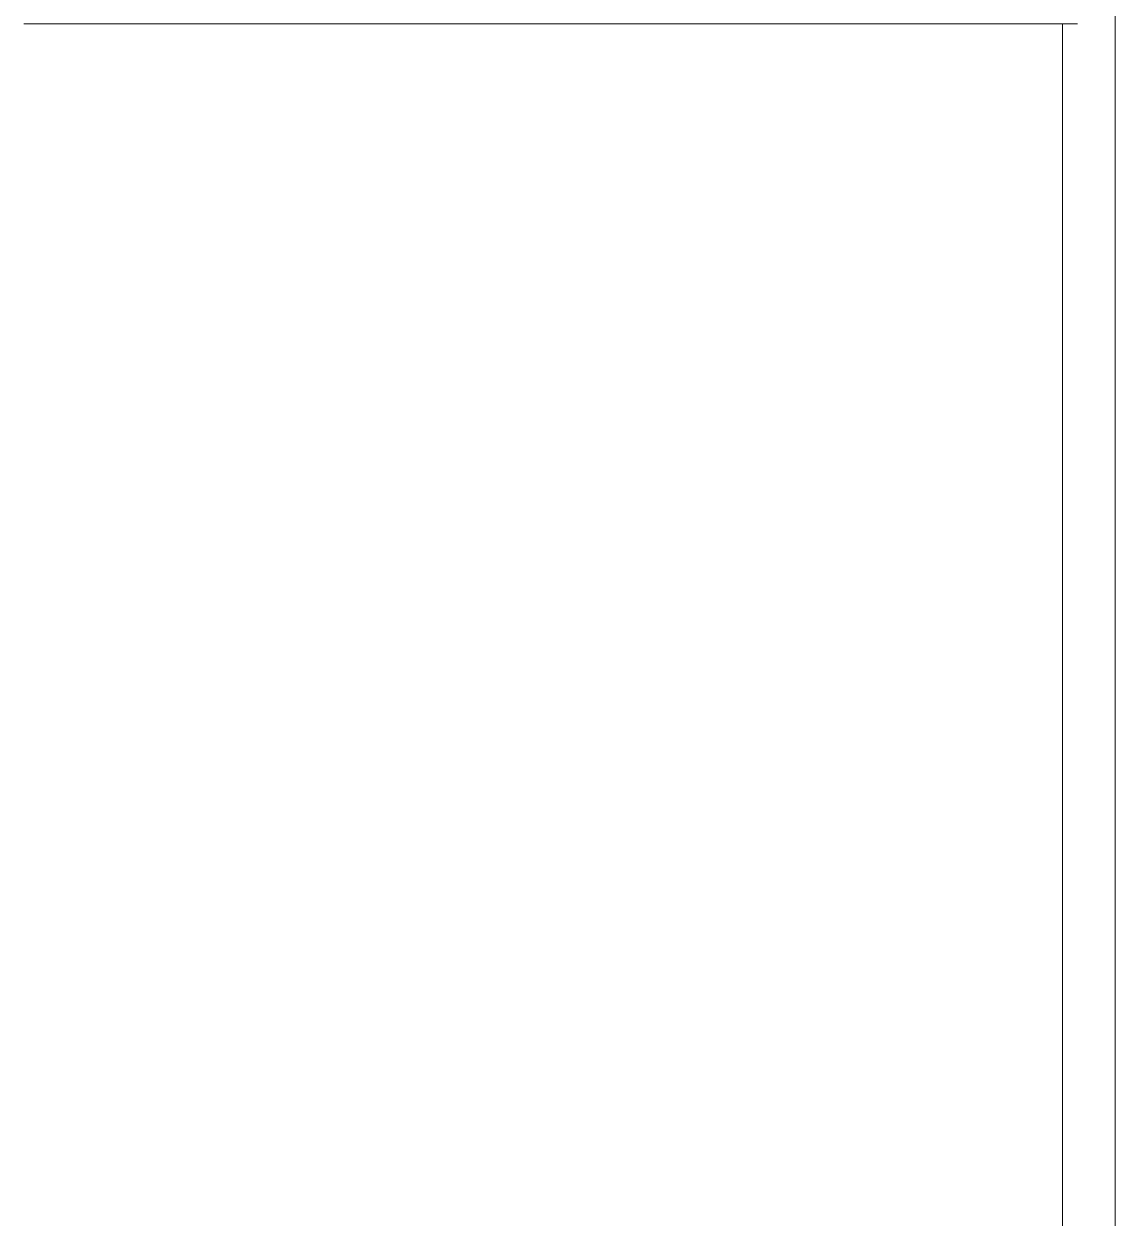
# Model space of a CAD drawing. Header units: millimetres. Extents: x -13140 to 14823, y 100 to 6213.
# Drawn here: x -10409.7 to -10099, y 2140 to 2480 of the extents above; entities that cross this region are included whole.
import ezdxf

# ---------------------------------------------------------------- set-up
doc = ezdxf.new("R2010")
doc.units = ezdxf.units.MM
doc.layers.add('A-GENM', color=13, linetype='Continuous', lineweight=9)
doc.layers.add('E-LITE-EQPM', color=33, linetype='Continuous', lineweight=9)

# ---------------------------------------------------------------- blocks, each defined once
blk = doc.blocks.new('Quadro Henri Matisse Papiers Decoupés X - Grande_ Moldura Preta-4391426-ELEVAÇÃO 1 SUÍTE')
at = {"layer": 'A-GENM', "color": 55}
for p, q in [((-10098.98, 2570), (-10098.98, 2124.35)), ((-10113.98, 2124.35), (-10113.98, 2480))]:
    blk.add_line(p, q, dxfattribs=at)
blk = doc.blocks.new('PENDENTE ITACARÉ - PENDENTE ITACARÉ-4645809-ELEVAÇÃO 1 SUÍTE')
at = {"layer": 'E-LITE-EQPM'}
blk.add_line((-10109.65, 2480), (-10409.65, 2480), dxfattribs=at)

msp = doc.modelspace()

# ---------------------------------------------------------------- block references
at = {"layer": 'A-GENM', "color": 55}
msp.add_blockref('Quadro Henri Matisse Papiers Decoupés X - Grande_ Moldura Preta-4391426-ELEVAÇÃO 1 SUÍTE', (0, 0), dxfattribs=at)
at = {"layer": 'E-LITE-EQPM'}
msp.add_blockref('PENDENTE ITACARÉ - PENDENTE ITACARÉ-4645809-ELEVAÇÃO 1 SUÍTE', (0, 0), dxfattribs=at)

doc.saveas('drawing.dxf')
